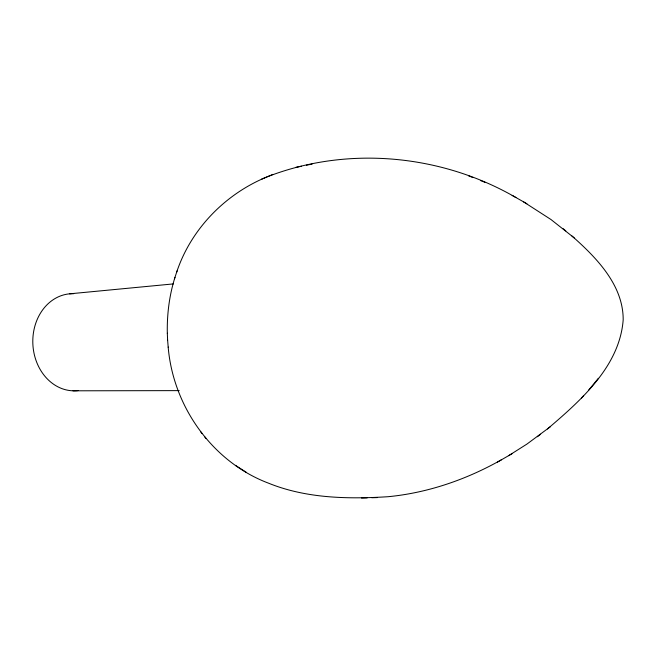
<?xml version="1.0" encoding="UTF-8"?>
<svg xmlns="http://www.w3.org/2000/svg" width="656" height="656" viewBox="0 0 656 656"><rect width="100%" height="100%" fill="white"/><g stroke="black" fill="none" stroke-linecap="round" stroke-linejoin="round"><path stroke-width="0.98" d="M167.321 333.355C166.911 314.445 169.297 295.421 174.972 277.357M176.571 272.461C190.74 229.362 225.049 194.127 266.828 176.972M174.512 278.759L177.071 270.912M547.448 428.975C580.593 400.685 619.707 366.368 623.184 319.825C623.356 284.983 596.271 257.496 571.966 236.004M598.395 378.282L588.678 390.066M581.511 398.053L583.61 395.74M508.613 455.682L526.932 444.079L550.458 426.654M537.354 436.748L540.601 434.247M168.182 347.04C173.086 406.367 212.314 461.914 268.46 483.152C306.122 498.453 348.008 499.224 388.008 496.715C427.925 492.894 466.629 479.495 501.43 459.79M497.355 462.16L512.484 453.435M267.468 176.718C347.951 145.534 441.414 154.398 515.903 197.505M261.391 179.277L272.962 174.389M295.815 167.354L301.514 166.23M306.409 165.222L312.108 164.098M69.61 293.831L173.479 283.9M361.481 498.027L367.188 497.879M371.755 497.74L377.421 497.592M72.98 390.812L179.211 390.623M468.54 175.808L473.083 177.62M480.528 180.556L484.858 182.278M523.406 201.769L550.95 219.506L574.32 237.972M512.147 195.39L526.924 203.754M235.496 465.366L240.547 468.63M240.99 468.892L246.164 472.23M563.201 228.723L565.8 230.887M200.506 431.591L202.007 433.477M204.451 436.527L206.025 438.52M167.624 340.202L168.207 347.27M167.321 333.24L167.624 340.267M78.056 390.599A48.585 40.565 87.2 0 1 32.857 344.023A48.585 40.565 87.2 0 1 73.693 293.708"/></g></svg>
